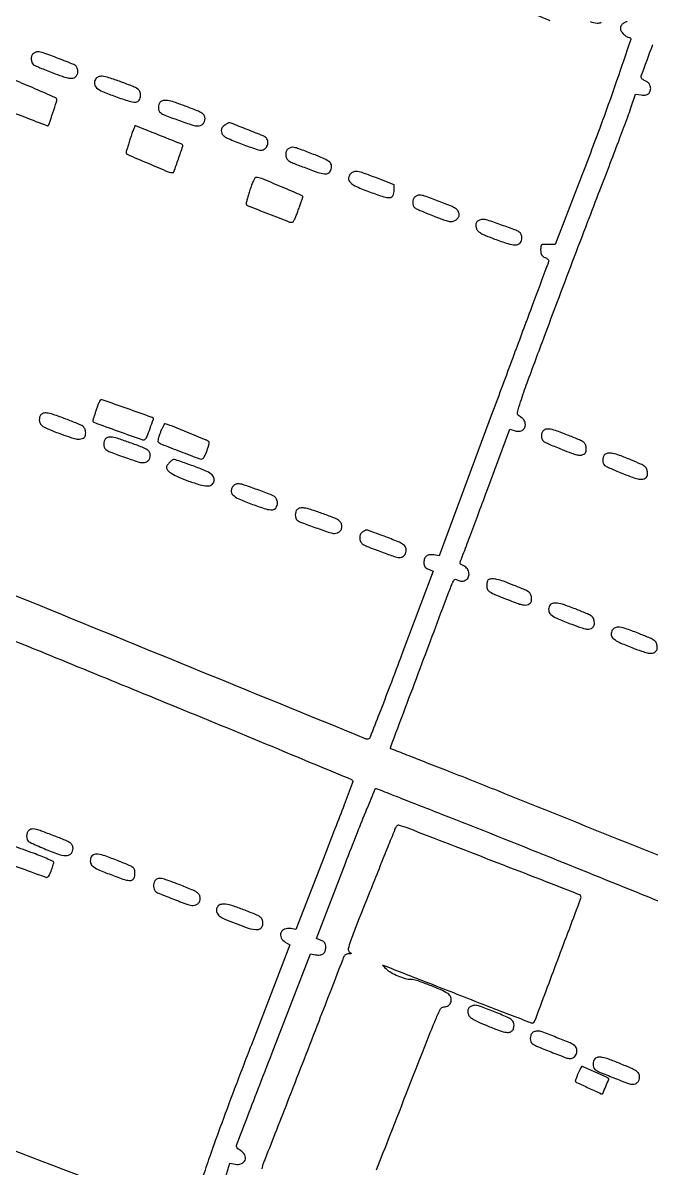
# Model space of a CAD drawing. Header units: metres. Extents: x 244 to 6504, y 133 to 4776.
# Drawn here: x 3292.6 to 3551.1, y 1717.7 to 2188.7 of the extents above; entities that cross this region are included whole.
import ezdxf

# ---------------------------------------------------------------- set-up
doc = ezdxf.new("R2010")
doc.units = ezdxf.units.M
doc.header["$MEASUREMENT"] = 0

msp = doc.modelspace()

# ---------------------------------------------------------------- linework, layer by layer
for points in [[(3073.43, 1797.58, -0.000015), (3212.47, 1744.26, -0.000001), (3356.48, 1689.04, -0.090549)], [(3360.94, 1697.34, -0.000001), (3222.9, 1750.06, -0.000075), (3098.13, 1797.73, -0.00214)], [(2390.74, 4302.36, -0.000001), (2436.6, 4383.87, -0.253439)], [(5649.78, 2908.29, -0.000001), (5592.12, 2927.27, -0.000136)], [(1770.95, 4232.21, -0.000001), (1756.31, 4203.53, -0.092463)], [(2358.85, 2292.47, -0.000002), (2402.87, 2275.77, -0.000001), (2455, 2255.99, -0.000469)], [(2661.8, 3304.26, -0.000001), (2697.55, 3290.75, -0.000089)], [(2166.88, 2385.74, -0.000003), (2059.01, 2428.09, -0.099946)], [(2836.31, 1902.63, -0.000001), (2798.12, 1918.05, -0.081722)], [(2910.82, 2101.23, -0.000002), (2871.64, 2116.15, -0.08954)], [(4072.04, 2648.41, -0.000003), (4098.22, 2621.39, -0.000215)], [(3742.17, 2759.42, 0.000002), (3749.92, 2779.53, 0.000119)], [(3810.74, 2887.17, 0.000009), (3776.68, 2810.24, 0.000019)], [(2835.59, 1257.96, 0.000001), (2811.6, 1266.94)], [(2724.87, 2153.38, -0.00001), (2851.52, 2105.29, -0.308463)], [(3020.53, 2505.4, -0.000009), (3041.92, 2560.53, -0.000258)], [(3541.21, 2189.2, 0.092224), (3539.74, 2188.6, 0.109015), (3538.76, 2187.61, 0.142557), (3538.4, 2186.39, 0.150526), (3538.72, 2185.37, 0.048067), (3539.75, 2184.13, 0.048091), (3541, 2183.11, 0.148284), (3542.03, 2182.79, -0.513483), (3542.68, 2181.88, -0.001375), (3536.87, 2164.87, -0.005753), (3529.91, 2145.42, -0.0036), (3521.34, 2122.82), (3511.57, 2097.61), (3508.59, 2097.64, 0.011829), (3506.65, 2097.62, 0.155101), (3505.99, 2097.38, 0.208511), (3505.68, 2096.82, 0.02388), (3505.61, 2095.36, 0.034265), (3505.69, 2094.14, 0.095781), (3505.97, 2093.34, 0.105145), (3506.51, 2092.73, 0.046496), (3507.43, 2092.18, -0.026018), (3508.5, 2091.6, -0.179247), (3508.86, 2091.13, -0.156415), (3508.86, 2090.51, -0.018566), (3508.39, 2089.19, 0.006957), (3507.74, 2087.52, 0.000034), (3501.37, 2070.43, 0.000156), (3494.13, 2050.98, 0.000099), (3485.7, 2028.3), (3463.88, 1969.52), (3461.72, 1969.91, 0.06979), (3459.94, 1969.98, 0.138872), (3458.64, 1969.47, 0.147952), (3457.86, 1968.38, 0.083207), (3457.58, 1966.76, 0.051098), (3457.68, 1965.79, 0.102901), (3457.99, 1965.08, 0.096582), (3458.57, 1964.53, 0.041263), (3459.51, 1964.03), (3461.44, 1963.2), (3448.54, 1929.08, -0.000737), (3443.55, 1915.97, -0.001196), (3439.28, 1904.84, -0.000144), (3435.44, 1894.93, -0.101093), (3435.13, 1894.45, -0.305412), (3433.83, 1894.18, -0.000012), (3289.85, 1953, -0.000025), (3146.63, 2011.53, -0.11823)], [(2592.86, 1267.89, -0.000002), (2552.45, 1283.32, -0.105537)], [(2874.35, 2096.45, 0.000005), (2911.92, 2082.18, 0.000032)], [(3516.32, 2200.84, -0.000009), (3520.1, 2210.15, -0.000058)], [(3460.6, 2209.43, 0.000101), (3485.21, 2199.49, 0.000249), (3509.34, 2189.77, 0.095918)], [(3734.93, 1774.32, -0.000007), (3697.02, 1788.85, -0.036058)], [(3525.94, 2189.26, 0.059652), (3528.8, 2188.66, 0.141266), (3530.49, 2188.99, 0.199818)], [(3665.12, 1801.58, 0.000075), (3576.28, 1837.36, 0.000083), (3488.11, 1872.83, 0.002648), (3466.53, 1881.38, -0.000303), (3457.88, 1884.76, -0.000499), (3450.57, 1887.62, -0.00003), (3443.99, 1890.22, -0.084483), (3443.83, 1890.31, -0.31415), (3443.76, 1890.56, -0.00001), (3456.01, 1923.2, -0.000175), (3467.46, 1953.68, -0.012129), (3469.51, 1958.75, -0.033449), (3469.92, 1959.55, -0.170765), (3470.3, 1959.86, -0.17651), (3470.78, 1959.87, -0.036231), (3471.58, 1959.51, 0.04832), (3472.33, 1959.2, 0.073036), (3473.03, 1959.09, 0.069399), (3473.76, 1959.19, 0.039274), (3474.6, 1959.49, 0.169659), (3475.8, 1960.64, 0.14486), (3476.12, 1962.38, 0.129729), (3475.45, 1964.15, 0.127014), (3473.98, 1965.38, -0.025745), (3472.91, 1965.96, -0.181019), (3472.55, 1966.42, -0.157261), (3472.55, 1967.04, -0.018197), (3473.04, 1968.37, 0.007709), (3473.65, 1969.92, 0.000176), (3476.45, 1977.38, 0.000394), (3479.72, 1986.12, 0.000267), (3483.43, 1996.08), (3492.94, 2021.67), (3494.76, 2021.03, 0.087011), (3496.46, 2020.76, 0.120602), (3497.94, 2021.14, 0.138601), (3498.95, 2022.11, 0.13279), (3499.32, 2023.48, 0.062182), (3499.18, 2024.54, 0.096561), (3498.79, 2025.37, 0.066064), (3498, 2026.2, 0.016635), (3496.5, 2027.31, -0.315235), (3496.06, 2028.52, -0.014871), (3497.35, 2032.9, -0.009146), (3500.06, 2040.66, -0.000826), (3507.2, 2059.91, -0.000911), (3512.53, 2074.13, -0.000582), (3518.78, 2090.64, -0.000585), (3524.94, 2106.8, -0.001093), (3529.97, 2119.86, 0.001032), (3534.28, 2131.06, 0.001308), (3538.22, 2141.43, 0.001026), (3541.48, 2150.13, 0.010732), (3542.73, 2153.74), (3544.58, 2159.45), (3546.99, 2159.13, 0.02871), (3548.12, 2159.04, 0.05799), (3549.02, 2159.13, 0.074528), (3549.71, 2159.39, 0.092092), (3550.24, 2159.84, 0.122341), (3550.82, 2161.05, 0.107452), (3550.81, 2162.46, 0.106142), (3550.21, 2163.75, 0.116656), (3549.15, 2164.63, -0.009066), (3548.55, 2164.94, -0.010166), (3547.98, 2165.26, -0.00953), (3547.51, 2165.56, -0.052412), (3547.28, 2165.75, -0.29208), (3547.02, 2166.94, -0.001275), (3551.79, 2179.86, -0.004063)], [(2535.59, 1289.9, -0.000004), (2496.83, 1304.97, -0.000295)], [(3121.11, 1058.8, -0.000012), (2978.85, 1116.92, -0.000024), (2837.26, 1174.78, -0.126636)], [(3373.2, 1704.68), (3377.76, 1719.74), (3379.92, 1719.34, 0.133657), (3382.46, 1719.55, 0.216975), (3383.98, 1721.05, 0.222123), (3383.83, 1723.14, 0.137682), (3382.07, 1724.92, -0.033348), (3381.24, 1725.46, -0.06705), (3380.69, 1726.01, -0.094723), (3380.42, 1726.55, -0.157896), (3380.44, 1727.04, -0.004272), (3380.74, 1727.83, -0.00001), (3385.11, 1739.18, -0.000067), (3390.04, 1751.96, -0.000042), (3395.82, 1766.96), (3410.84, 1805.88), (3413.02, 1805.47, 0.069198), (3414.82, 1805.38, 0.141068), (3416.12, 1805.89, 0.149687), (3416.91, 1806.99, 0.081425), (3417.18, 1808.63, 0.048872), (3417.08, 1809.63, 0.104698), (3416.78, 1810.34, 0.099335), (3416.2, 1810.89, 0.041054), (3415.24, 1811.39), (3413.31, 1812.2), (3425.28, 1843.18, -0.001928), (3430.18, 1855.7, -0.003939), (3434.14, 1865.48, -0.000706), (3437.55, 1873.69, -0.411046), (3437.98, 1873.87, 0.002582), (3438.56, 1873.64, 0.000007), (3446.18, 1870.65, 0.000044), (3454.79, 1867.27, 0.000028), (3464.87, 1863.32, -0.002307), (3509.87, 1845.44, -0.000461), (3590.01, 1813.07, -0.000033), (3680.68, 1776.36, -0.060123)], [(3224.12, 1961.05, -0.000407), (3283.53, 1936.87, -0.000286), (3355.89, 1907.3, -0.001336), (3397.54, 1890.12, -0.000156), (3427.83, 1877.52, -0.348996), (3428.28, 1876.72, -0.048929), (3428.07, 1875.93, -0.000189), (3424.75, 1867.2, -0.000972), (3420.97, 1857.3, -0.000611), (3416.51, 1845.75), (3404.92, 1815.81), (3402.76, 1816.22, 0.132798), (3400.24, 1816.02, 0.215415), (3398.72, 1814.55, 0.219263), (3398.83, 1812.47, 0.135902), (3400.54, 1810.65), (3402.46, 1809.49), (3386.56, 1768.43, 0.001795), (3379.53, 1750.06, 0.00282), (3373.63, 1734.22, 0.003178), (3368.99, 1721.3, 0.009906), (3366.1, 1712.52, -0.001067)], [(3438.09, 1717.04, -0.001222), (3443.66, 1731.35, -0.00016), (3458.89, 1770.18, -0.005899), (3462.48, 1779, -0.019744), (3464.43, 1783.19, -0.280537), (3465.79, 1784.01, 0.155149), (3467.66, 1784.61, 0.17171), (3468.75, 1786.15, 0.169623), (3468.63, 1788.06, 0.15168), (3467.36, 1789.58, 0.041436), (3464.44, 1791.12, 0.010768), (3459.52, 1793.11, 0.008441), (3454.55, 1794.91, 0.082434), (3452.35, 1795.27, -0.068644), (3449.95, 1795.6, -0.030298), (3446.93, 1796.65, -0.030313), (3444.05, 1798.07, -0.067322), (3442.11, 1799.54, -0.005029), (3441.48, 1800.19, -0.009103), (3440.97, 1800.74, -0.004695), (3440.58, 1801.18, -0.641281), (3440.6, 1801.23, -0.093256), (3440.75, 1801.21, -0.000011), (3449.65, 1797.73, -0.000314), (3459.5, 1793.88, -0.00019), (3471.16, 1789.31, 0.000747), (3482.86, 1784.74, 0.001208), (3492.83, 1780.89, 0.000161), (3501.71, 1777.49, 0.091641), (3502.26, 1777.39, 0.31229), (3503.11, 1777.98, 0.000253), (3512.65, 1803.37, 0.000263), (3522.17, 1828.76, 0.287711), (3521.94, 1829.84, 0.110048), (3521.25, 1830.31, 0.000027), (3485.54, 1844.15, 0.000122), (3451.1, 1857.48, 0.02283), (3447.49, 1858.69, 0.109989), (3446.94, 1858.72, 0.129844), (3446.46, 1858.51, 0.094571), (3446.04, 1858.01, 0.038391), (3445.66, 1857.22, -0.004467), (3445.14, 1855.89, -0.000083), (3442.35, 1848.92, -0.000203), (3439.09, 1840.79, -0.000136), (3435.34, 1831.49, 0.001089), (3429.52, 1816.95, 0.01222), (3427.36, 1811.1, 0.025264), (3426.44, 1807.88, 0.300601), (3426.87, 1806.72, -0.008817), (3427.57, 1806.19, -0.323006), (3427.62, 1806, -0.307149), (3427.47, 1805.89, -0.008308), (3426.56, 1805.87, 0.079141), (3425.92, 1805.77, 0.077761), (3425.33, 1805.47, 0.075041), (3424.85, 1805, 0.066445), (3424.5, 1804.38, 0.002232), (3424.04, 1803.21, 0.000011), (3419.48, 1791.46, 0.000051), (3414.28, 1778.08, 0.000032), (3408.23, 1762.48, -0.000354), (3402.14, 1746.84, -0.000544), (3396.85, 1733.3, -0.000173), (3392.25, 1721.58, -0.015974), (3391.52, 1719.89, 0.096254), (3390.91, 1717.46, 0.217462)], [(3289.43, 1841.96, 0.002822), (3292.64, 1840.77, -0.000362), (3295.89, 1839.6, -0.000503), (3298.8, 1838.54, -0.000308), (3301.25, 1837.64, -0.006394), (3301.98, 1837.36, 0.168413), (3302.54, 1837.34, 0.140864), (3303.04, 1837.66, 0.071299), (3303.54, 1838.43, 0.017842), (3304.13, 1839.81, 0.007827), (3304.55, 1840.96, 0.009591), (3304.9, 1842.05, 0.00826), (3305.17, 1842.98, 0.065619), (3305.23, 1843.42, 0.288139), (3304.98, 1843.8, 0.005554), (3302.78, 1844.83, 0.011579), (3300.08, 1845.98, 0.007274), (3296.88, 1847.21, 0.0022), (3288.67, 1850.17, 0.072569)]]:
    msp.add_lwpolyline(points, format="xyb")
for points in [[(3296.75, 2176.04, 0.12209), (3296.16, 2175.07, 0.080378), (3295.98, 2173.77, 0.08155), (3296.22, 2172.51, 0.13359), (3296.84, 2171.62, 0.06846), (3297.49, 2171.22, 0.00423), (3299.58, 2170.3, 0.006211), (3302.1, 2169.27, 0.00456), (3304.92, 2168.18, 0.005861), (3308.75, 2166.79, 0.027395), (3311.01, 2166.14, 0.049595), (3312.52, 2165.95, 0.114401), (3313.64, 2166.17, 0.126825), (3314.57, 2166.93, 0.106131), (3315.1, 2168.08, 0.099271), (3315.12, 2169.43, 0.096784), (3314.63, 2170.69, 0.156955), (3313.56, 2171.57, 0.003321), (3307.13, 2174.11, 0.005028), (3300.86, 2176.46, 0.087386), (3298.72, 2176.83, 0.056744), (3298.21, 2176.77, 0.038853), (3297.66, 2176.6, 0.03911), (3297.14, 2176.34, 0.061821)], [(3322.4, 2165.49, 0.152554), (3322.05, 2163.61, 0.190058), (3322.87, 2162.06, 0.076923), (3325.35, 2160.53, 0.012238), (3330.67, 2158.45, 0.011438), (3336.3, 2156.54, 0.086858), (3339.06, 2156.18, 0.246218), (3340.45, 2156.98, 0.141472), (3341, 2158.89, 0.098029), (3340.69, 2160.45, 0.145158), (3339.81, 2161.53, 0.056596), (3337.88, 2162.57, 0.005378), (3332.87, 2164.49, 0.010002), (3327.95, 2166.2, 0.055237), (3325.22, 2166.77, 0.124654), (3323.53, 2166.51, 0.171215)], [(3284.93, 2159.96, 0.005889), (3284.25, 2157.79, 0.009347), (3283.73, 2155.91, 0.003835), (3283.33, 2154.32, 0.263759), (3283.4, 2154.06, 0.102197), (3284.15, 2153.57, 0.00043), (3293.27, 2150.04, 0.000184), (3302.61, 2146.44, 0.315072), (3302.93, 2146.51, 0.096648), (3303.34, 2147.23, 0.001472), (3304.89, 2151.76, 0.001723), (3306.4, 2156.26, 0.080093), (3306.55, 2157.21, 0.297891), (3306.11, 2157.88, 0.001198), (3297.47, 2161.65, 0.002625), (3289.18, 2165.17, 0.099684), (3287.21, 2165.57, 0.300178), (3286.98, 2165.42, 0.004816), (3286.35, 2163.92, 0.010816), (3285.66, 2162.11, 0.00674)], [(3349.08, 2156.16, 0.121647), (3348.5, 2155.21, 0.07736), (3348.31, 2153.92, 0.079382), (3348.52, 2152.67, 0.144877), (3349.11, 2151.83, 0.077166), (3350.9, 2150.81, 0.004809), (3356.64, 2148.69, 0.004645), (3362.44, 2146.68, 0.08141), (3364.4, 2146.36, 0.082192), (3365.67, 2146.57, 0.112135), (3366.66, 2147.18, 0.113636), (3367.28, 2148.15, 0.086084), (3367.49, 2149.39, 0.128692), (3367.16, 2150.67, 0.125375), (3366.25, 2151.63, 0.046228), (3364.25, 2152.63, 0.004718), (3359.3, 2154.53, 0.008593), (3354.74, 2156.14, 0.040813), (3352.06, 2156.79, 0.079921), (3350.31, 2156.79, 0.157574)], [(3336.75, 2141.22, 0.004169), (3336.09, 2139.2, 0.005733), (3335.54, 2137.37, 0.003771), (3335.1, 2135.83, 0.066796), (3335.03, 2135.32, 0.299438), (3335.45, 2134.69, 0.00105), (3344.07, 2131, 0.002344), (3352.33, 2127.52, 0.098684), (3354.2, 2127.15, 0.316496), (3354.71, 2127.51, 0.002203), (3356.56, 2132.74, 0.002223), (3358.37, 2138, 0.309408), (3358.2, 2138.6, 0.079559), (3357.62, 2138.95, 0.000192), (3348.48, 2142.6, 0.000163), (3339.3, 2146.25, 0.094922), (3338.73, 2146.36, 0.307439), (3338.59, 2146.26, 0.002247), (3338.03, 2144.85, 0.007315), (3337.42, 2143.19, 0.0045)], [(3375.59, 2146.65, 0.087292), (3374.58, 2145.65, 0.136001), (3374.18, 2144.5, 0.139038), (3374.42, 2143.33, 0.093037), (3375.28, 2142.24, 0.083216), (3377.08, 2141.13, 0.005539), (3382.77, 2138.89, 0.005439), (3388.51, 2136.78, 0.085685), (3390.56, 2136.42, 0.171388), (3392.12, 2136.97, 0.137399), (3393.16, 2138.43, 0.137309), (3393.29, 2140.22, 0.171119), (3392.44, 2141.64, 0.077487), (3391.4, 2142.26, 0.00118), (3384.86, 2144.88, 0.000997), (3378.24, 2147.49, 0.093946), (3377.24, 2147.69, 0.136727), (3377.12, 2147.65, 0.003958), (3376.68, 2147.38, 0.007709), (3376.17, 2147.05, 0.005202)], [(3401.68, 2136.89, 0.078076), (3401.18, 2136.39, 0.075303), (3400.85, 2135.75, 0.066535), (3400.7, 2134.98, 0.043722), (3400.72, 2134.07, 0.108569), (3401.13, 2132.88, 0.115868), (3402, 2132, 0.044888), (3403.79, 2131.08, 0.004558), (3408.23, 2129.33, 0.007356), (3413.9, 2127.25, 0.058584), (3416.62, 2126.65, 0.157743), (3418.21, 2126.99, 0.156174), (3419.31, 2128.2, 0.138907), (3419.58, 2129.98, 0.186437), (3418.81, 2131.41, 0.074736), (3416.56, 2132.82, 0.010526), (3411.48, 2134.91, 0.002658), (3406.07, 2136.96, 0.039622), (3404.12, 2137.52, 0.118131), (3402.89, 2137.48, 0.090355)], [(3385.99, 2120.04, 0.002808), (3385.38, 2118.04, 0.004073), (3384.86, 2116.26, 0.00211), (3384.44, 2114.75, 0.067084), (3384.39, 2114.37, 0.306869), (3384.86, 2113.67, 0.001379), (3393.62, 2110.2, 0.001875), (3402.27, 2106.84, 0.185381), (3403.56, 2106.84, 0.178936), (3403.92, 2107.16, 0.0124), (3404.54, 2108.37, 0.016396), (3405.21, 2109.91, 0.011534), (3405.87, 2111.67, -0.000054), (3406.5, 2113.47, -0.000072), (3407.07, 2115.1, -0.000051), (3407.55, 2116.47, -0.000718), (3407.72, 2116.96, 0.393598), (3407.41, 2117.67, 0.001635), (3398.9, 2121.33, 0.00382), (3390.81, 2124.7, 0.097176), (3388.47, 2125.16, 0.263957), (3388.04, 2124.91, 0.02189), (3387.39, 2123.72, 0.023583), (3386.69, 2122.09, 0.013189)], [(3427.49, 2126.77, 0.169528), (3426.59, 2124.91, 0.234205), (3427.21, 2123.19, 0.087197), (3429.86, 2121.42, 0.015362), (3435.43, 2119.16, 0.010248), (3441.1, 2117.19, 0.098283), (3443.62, 2116.89, 0.274698), (3444.87, 2117.77, 0.105509), (3445.33, 2119.93), (3445.33, 2122.17), (3438.04, 2124.97, 0.004998), (3432.69, 2126.95, 0.044185), (3430.26, 2127.6, 0.113088), (3428.75, 2127.51, 0.126802)], [(3453.74, 2117.08, 0.121774), (3453.16, 2116.12, 0.077803), (3452.98, 2114.83, 0.079338), (3453.19, 2113.57, 0.138751), (3453.79, 2112.71, 0.067346), (3454.4, 2112.32, 0.003803), (3456.47, 2111.4, 0.00578), (3458.97, 2110.36, 0.004202), (3461.76, 2109.25, 0.003887), (3466.23, 2107.57, 0.040715), (3468.11, 2107.04, 0.103167), (3469.34, 2107.06, 0.09002), (3470.53, 2107.56, 0.083854), (3471.63, 2108.58, 0.138821), (3472.09, 2109.75, 0.145322), (3471.87, 2110.94, 0.095288), (3471, 2112.06, 0.083216), (3469.19, 2113.17, 0.005539), (3463.5, 2115.41, 0.005439), (3457.76, 2117.52, 0.085685), (3455.71, 2117.88, 0.057012), (3455.21, 2117.82, 0.038875), (3454.65, 2117.64, 0.039103), (3454.13, 2117.39, 0.061538)], [(3479.41, 2106.91, 0.070672), (3479.06, 2106.33, 0.080451), (3478.9, 2105.71, 0.069557), (3478.94, 2105, 0.038257), (3479.16, 2104.15, 0.11436), (3479.81, 2103.15, 0.06353), (3480.97, 2102.27, 0.033692), (3482.98, 2101.29, 0.006844), (3486.67, 2099.85, 0.014024), (3492.14, 2097.98, 0.072555), (3495.29, 2097.48, 0.181985), (3497.03, 2098.11, 0.19382), (3497.86, 2099.72, 0.041093), (3497.87, 2100.55, 0.043386), (3497.75, 2101.35, 0.047527), (3497.52, 2102.02, 0.122678), (3497.2, 2102.42, 0.072427), (3495.33, 2103.46, 0.00481), (3489.55, 2105.59, 0.004451), (3483.7, 2107.62, 0.08165), (3481.77, 2107.94, 0.059536), (3481.13, 2107.86, 0.043864), (3480.46, 2107.64, 0.0446), (3479.85, 2107.3, 0.071769)], [(3322.82, 2029.94, -0.001067), (3322.34, 2028.43, -0.001364), (3321.89, 2027.04, -0.001053), (3321.51, 2025.87, -0.011563), (3321.34, 2025.41, 0.417285), (3321.76, 2024.49, 0.002316), (3331.73, 2020.84, 0.002535), (3341.71, 2017.31, 0.287788), (3343.01, 2017.61, 0.104446), (3343.6, 2018.51, 0.004666), (3344.92, 2022.02, 0.002282), (3346.25, 2025.72, 0.315601), (3346.13, 2026.15, 0.086865), (3345.37, 2026.59, 0.000312), (3335.51, 2030.1, 0.000318), (3325.65, 2033.6, 0.085253), (3324.76, 2033.75, 0.257362), (3324.41, 2033.55, 0.022611), (3323.88, 2032.63, 0.025173), (3323.33, 2031.4, 0.016739)], [(3300.06, 2027.65, 0.12307), (3299.45, 2026.63, 0.093868), (3299.31, 2025.34, 0.091188), (3299.65, 2024.04, 0.107307), (3300.42, 2023.04, 0.066237), (3301.22, 2022.53, 0.006752), (3303.26, 2021.61, 0.008343), (3305.74, 2020.59, 0.006562), (3308.46, 2019.56, 0.005904), (3312.21, 2018.24, 0.030081), (3314.35, 2017.66, 0.056767), (3315.79, 2017.52, 0.101921), (3316.94, 2017.79, 0.051923), (3317.75, 2018.26, 0.120286), (3318.2, 2018.8, 0.104955), (3318.38, 2019.53, 0.033967), (3318.35, 2020.65, 0.092235), (3317.97, 2021.96, 0.131968), (3317.17, 2022.86, 0.049543), (3315.46, 2023.75, 0.004193), (3310.86, 2025.57, 0.006368), (3305.75, 2027.45, 0.037437), (3302.99, 2028.2, 0.081225), (3301.26, 2028.25, 0.1645)], [(3349.11, 2020.33, 0.013874), (3348.62, 2018.97, 0.020683), (3348.28, 2017.75, 0.016547), (3348.08, 2016.76, 0.240003), (3348.19, 2016.42, 0.104518), (3349.6, 2015.49, 0.002264), (3357.34, 2012.47, 0.001439), (3365.33, 2009.43, 0.18477), (3366.37, 2009.43, 0.196212), (3367.21, 2010.22, 0.018077), (3368.32, 2012.92, 0.015797), (3369.25, 2015.69, 0.298094), (3369, 2016.53, 0.078709), (3367.94, 2017.18, 0.000848), (3360.05, 2020.39, 0.00071), (3352.07, 2023.61, 0.095884), (3351.05, 2023.81, 0.253613), (3350.75, 2023.65, 0.017005), (3350.23, 2022.79, 0.021172), (3349.66, 2021.67, 0.014025)], [(3506.74, 2021.03, 0.121707), (3506.16, 2020.07, 0.077289), (3505.97, 2018.78, 0.078919), (3506.18, 2017.52, 0.140234), (3506.77, 2016.66, 0.064628), (3507.38, 2016.28, 0.003729), (3509.39, 2015.37, 0.005625), (3511.81, 2014.33, 0.004102), (3514.52, 2013.22, 0.005881), (3518.28, 2011.78, 0.029845), (3520.43, 2011.12, 0.05649), (3521.88, 2010.94, 0.1099), (3523.01, 2011.18, 0.055141), (3523.78, 2011.65, 0.120429), (3524.22, 2012.18, 0.102271), (3524.4, 2012.92, 0.033017), (3524.37, 2014.04, 0.088119), (3524, 2015.37, 0.130277), (3523.22, 2016.28, 0.050934), (3521.57, 2017.19, 0.004541), (3517.2, 2019, 0.007474), (3512.39, 2020.85, 0.040389), (3509.69, 2021.61, 0.084599), (3507.97, 2021.65, 0.161273)], [(3326.56, 2017.72, 0.12204), (3325.97, 2016.75, 0.079983), (3325.79, 2015.46, 0.081218), (3326.02, 2014.19, 0.134375), (3326.64, 2013.31, 0.083357), (3328.39, 2012.29, 0.005036), (3334.1, 2010.21, 0.00517), (3339.84, 2008.24, 0.079979), (3341.89, 2007.91, 0.083095), (3343.15, 2008.12, 0.111936), (3344.14, 2008.73, 0.113034), (3344.76, 2009.7, 0.085978), (3344.97, 2010.95, 0.130381), (3344.63, 2012.22, 0.125979), (3343.71, 2013.18, 0.045799), (3341.68, 2014.18, 0.004579), (3336.62, 2016.07, 0.007024), (3331.93, 2017.71, 0.039926), (3329.36, 2018.34, 0.084932), (3327.73, 2018.33, 0.15326)], [(3531.91, 2011.09, 0.121707), (3531.33, 2010.14, 0.077289), (3531.14, 2008.85, 0.078919), (3531.35, 2007.59, 0.140234), (3531.94, 2006.73, 0.064628), (3532.55, 2006.35, 0.003729), (3534.56, 2005.43, 0.005625), (3536.98, 2004.39, 0.004102), (3539.69, 2003.29, 0.005881), (3543.45, 2001.84, 0.029845), (3545.6, 2001.19, 0.05649), (3547.05, 2001.01, 0.1099), (3548.18, 2001.25, 0.055111), (3548.96, 2001.71, 0.120302), (3549.39, 2002.25, 0.102332), (3549.57, 2002.98, 0.033164), (3549.54, 2004.1, 0.086077), (3549.18, 2005.42, 0.127548), (3548.41, 2006.34, 0.051946), (3546.82, 2007.25, 0.004969), (3542.71, 2009.02, 0.010464), (3538.12, 2010.82, 0.041102), (3535.19, 2011.64, 0.074144), (3533.23, 2011.72, 0.171458)], [(3352.92, 2007.91, 0.020425), (3352.41, 2007.36, 0.024559), (3351.98, 2006.8, 0.024368), (3351.68, 2006.31, 0.127697), (3351.6, 2006, 0.20159), (3352.12, 2004.74, 0.055019), (3353.85, 2003.39, 0.037858), (3356.66, 2001.93, 0.014645), (3360.75, 2000.32, 0.014173), (3365.49, 1998.76, 0.063144), (3368.37, 1998.29, 0.136406), (3370.12, 1998.71, 0.19169), (3371.13, 1999.94, 0.159654), (3371.11, 2001.66, 0.147938), (3370.08, 2003.11, 0.065351), (3367.61, 2004.55, 0.011802), (3362.65, 2006.49, 0.001682), (3359.72, 2007.54, 0.002607), (3357.19, 2008.43, 0.000789), (3354.98, 2009.19, 0.082389), (3354.67, 2009.24, 0.145924), (3354.43, 2009.17, 0.017228), (3353.98, 2008.85, 0.019439), (3353.46, 2008.42, 0.014786)], [(3379.13, 1998.26, 0.167547), (3378.23, 1996.42, 0.236458), (3378.84, 1994.72, 0.08696), (3381.46, 1992.97, 0.014854), (3387.04, 1990.7, 0.0136), (3392.46, 1988.84, 0.090884), (3395.28, 1988.5, 0.240436), (3396.73, 1989.35, 0.142721), (3397.3, 1991.31, 0.111218), (3396.96, 1992.82, 0.141654), (3396.03, 1993.88, 0.050138), (3393.93, 1994.93, 0.004295), (3388.3, 1997.02, 0.004837), (3383.59, 1998.67, 0.04846), (3381.57, 1999.15, 0.12504), (3380.28, 1999, 0.105918)], [(3405.38, 1988.57, 0.121588), (3404.81, 1987.62, 0.077431), (3404.62, 1986.33, 0.079844), (3404.83, 1985.08, 0.149603), (3405.42, 1984.26, 0.072257), (3407.24, 1983.25, 0.004515), (3413.03, 1981.12, 0.004152), (3418.89, 1979.08, 0.081986), (3420.76, 1978.77, 0.085403), (3422, 1978.98, 0.111397), (3422.97, 1979.59, 0.111513), (3423.59, 1980.56, 0.085718), (3423.8, 1981.8, 0.130749), (3423.45, 1983.13, 0.122019), (3422.47, 1984.15, 0.048605), (3420.39, 1985.2, 0.005874), (3415.59, 1987, 0.008429), (3411.02, 1988.57, 0.04037), (3408.35, 1989.21, 0.079193), (3406.6, 1989.2, 0.156636)], [(3432.15, 1979.23, 0.078076), (3431.65, 1978.73, 0.075303), (3431.32, 1978.1, 0.066535), (3431.17, 1977.32, 0.043722), (3431.2, 1976.42, 0.108569), (3431.61, 1975.22, 0.115868), (3432.47, 1974.34, 0.044888), (3434.26, 1973.42, 0.004558), (3438.71, 1971.67, 0.005456), (3441.59, 1970.6, 0.007221), (3444.25, 1969.69, 0.005352), (3446.49, 1968.99, 0.068618), (3447.35, 1968.86, 0.165466), (3449.15, 1969.43, 0.171029), (3450.19, 1970.97, 0.163455), (3450.07, 1972.89, 0.152079), (3448.81, 1974.4, 0.050654), (3447, 1975.33, 0.002893), (3441.15, 1977.59, 0.001887), (3435.07, 1979.86, 0.088818), (3433.78, 1980.09, 0.102478), (3433.54, 1980.04, 0.019092), (3433.12, 1979.84, 0.019737), (3432.63, 1979.56, 0.016899)], [(3484.25, 1959.78, 0.167776), (3483.93, 1959.5, 0.050577), (3483.66, 1958.91, 0.044385), (3483.48, 1958.13, 0.035715), (3483.42, 1957.28, 0.107478), (3483.75, 1955.75, 0.147562), (3484.68, 1954.7, 0.043779), (3486.82, 1953.62, 0.002556), (3493.65, 1950.92, 0.008394), (3496.47, 1949.87, 0.036111), (3498.2, 1949.4, 0.062838), (3499.43, 1949.32, 0.092723), (3500.49, 1949.58, 0.055279), (3501.26, 1950.04, 0.120403), (3501.7, 1950.58, 0.102168), (3501.88, 1951.31, 0.033009), (3501.84, 1952.44, 0.087998), (3501.47, 1953.77, 0.130795), (3500.69, 1954.68, 0.051063), (3499.05, 1955.58, 0.004532), (3494.68, 1957.37, 0.007183), (3490.29, 1959.06, 0.03147), (3487.63, 1959.85, 0.055414), (3485.77, 1960.07, 0.097466)], [(3509.28, 1949, 0.151691), (3508.91, 1947.09, 0.185064), (3509.74, 1945.48, 0.078406), (3512.21, 1943.89, 0.013466), (3517.38, 1941.77, 0.005041), (3521.57, 1940.24, 0.028072), (3523.86, 1939.57, 0.055615), (3525.35, 1939.39, 0.125133), (3526.44, 1939.66, 0.063005), (3527.12, 1940.15, 0.106118), (3527.53, 1940.72, 0.089917), (3527.7, 1941.47, 0.035688), (3527.67, 1942.54, 0.091357), (3527.3, 1943.84, 0.128357), (3526.52, 1944.75, 0.050161), (3524.86, 1945.65, 0.004594), (3520.52, 1947.43, 0.010402), (3515.37, 1949.36, 0.050053), (3512.34, 1950.1, 0.108006), (3510.45, 1949.96, 0.199515)], [(3535.04, 1938.94, 0.153393), (3534.69, 1937.08, 0.184545), (3535.51, 1935.52, 0.076699), (3537.94, 1933.97, 0.012782), (3543.07, 1931.85, 0.005344), (3547.16, 1930.33, 0.028014), (3549.45, 1929.65, 0.05364), (3550.97, 1929.46, 0.111926), (3552.14, 1929.7, 0.054038), (3552.92, 1930.16, 0.120147), (3553.36, 1930.7, 0.103249), (3553.55, 1931.43, 0.033612), (3553.51, 1932.55, 0.089339), (3553.14, 1933.86, 0.129854), (3552.36, 1934.77, 0.05071), (3550.71, 1935.67, 0.004557), (3546.35, 1937.46, 0.009932), (3541.08, 1939.45, 0.052675), (3538.08, 1940.16, 0.118672), (3536.24, 1939.97, 0.186299)], [(3295.82, 1857.09, 0.145449), (3294.95, 1856.56, 0.095267), (3294.33, 1855.55, 0.084554), (3294.09, 1854.27, 0.081991), (3294.28, 1852.96, 0.211672), (3295.37, 1851.73, 0.007481), (3301.32, 1849.11, 0.011813), (3307.18, 1846.8, 0.088207), (3310.12, 1846.28, 0.084506), (3311.37, 1846.49, 0.111612), (3312.35, 1847.1, 0.112101), (3312.96, 1848.07, 0.085817), (3313.17, 1849.31, 0.126333), (3312.85, 1850.59, 0.12465), (3311.95, 1851.55, 0.047202), (3309.99, 1852.56, 0.005031), (3305.23, 1854.43, 0.001644), (3300.11, 1856.36, 0.020352), (3298.13, 1857, 0.056236), (3296.92, 1857.2, 0.076758)], [(3320.53, 1845.45, 0.126981), (3320.32, 1843.52, 0.180186), (3321.15, 1842.02, 0.075259), (3323.46, 1840.58, 0.010469), (3328.7, 1838.44, 0.009956), (3334.43, 1836.37, 0.097593), (3336.96, 1836.04, 0.278429), (3338.21, 1836.9, 0.105938), (3338.68, 1839.07, 0.079182), (3338.45, 1840.48, 0.15838), (3337.79, 1841.38, 0.057449), (3336.28, 1842.23, 0.003943), (3331.72, 1844.1, 0.01046), (3326.42, 1846.1, 0.054806), (3323.39, 1846.8, 0.129448), (3321.59, 1846.55, 0.207849)], [(3347.09, 1836.21, 0.115997), (3346.57, 1835.37, 0.064553), (3346.33, 1834.18, 0.063202), (3346.41, 1832.93, 0.095212), (3346.81, 1831.93, 0.155178), (3347.91, 1831, 0.003669), (3354.22, 1828.48, 0.005454), (3360.38, 1826.14, 0.087531), (3362.56, 1825.75, 0.090794), (3363.75, 1825.96, 0.110306), (3364.69, 1826.58, 0.108388), (3365.3, 1827.55, 0.085208), (3365.51, 1828.78, 0.131964), (3365.15, 1830.11, 0.119561), (3364.17, 1831.13, 0.045051), (3362.04, 1832.24, 0.00486), (3356.89, 1834.3, 0.00502), (3351.98, 1836.15, 0.039427), (3349.63, 1836.8, 0.098069), (3348.19, 1836.8, 0.147847)], [(3372.8, 1825.42, 0.148373), (3372.22, 1824.04, 0.148487), (3372.5, 1822.57, 0.112061), (3373.68, 1821.19, 0.063862), (3375.6, 1820.12, 0.00781), (3384.2, 1816.81, 0.060169), (3388.4, 1815.82, 0.207048), (3390.46, 1816.45, 0.219875), (3391.34, 1818.36, 0.093523), (3391.04, 1819.93, 0.146887), (3390.2, 1821, 0.057115), (3388.33, 1822.03, 0.0052), (3383.36, 1823.99, 0.011462), (3378.83, 1825.6, 0.046148), (3375.98, 1826.26, 0.085803), (3374.08, 1826.19, 0.169288)], [(3476.1, 1783.64, 0.069999), (3475.75, 1783.07, 0.080791), (3475.59, 1782.45, 0.070532), (3475.62, 1781.75, 0.039517), (3475.85, 1780.93, 0.118218), (3476.5, 1779.95, 0.051952), (3477.75, 1779, 0.030076), (3479.84, 1777.91, 0.007272), (3483.42, 1776.36, 0.007456), (3488.23, 1774.44, 0.04049), (3490.93, 1773.65, 0.085246), (3492.66, 1773.6, 0.163366), (3493.89, 1774.21, 0.122), (3494.47, 1775.17, 0.079666), (3494.65, 1776.47, 0.08095), (3494.42, 1777.73, 0.135008), (3493.81, 1778.61, 0.073023), (3491.85, 1779.81, 0.005834), (3486.22, 1782.12, 0.005148), (3480.49, 1784.32, 0.089543), (3478.54, 1784.67, 0.056903), (3477.87, 1784.6, 0.043475), (3477.17, 1784.37, 0.044538), (3476.54, 1784.04, 0.074859)], [(3502.1, 1773.28, 0.121634), (3501.52, 1772.33, 0.077376), (3501.33, 1771.04, 0.079483), (3501.54, 1769.79, 0.145899), (3502.13, 1768.95, 0.068875), (3503.93, 1767.9, 0.003922), (3509.91, 1765.48, 0.003221), (3516.03, 1763.12, 0.090935), (3517.69, 1762.81, 0.167179), (3519.29, 1763.36, 0.140094), (3520.35, 1764.82, 0.140778), (3520.47, 1766.6, 0.169108), (3519.61, 1768.04, 0.074215), (3517.73, 1769.18, 0.005191), (3512.01, 1771.5, 0.0046), (3506.2, 1773.73, 0.089549), (3504.31, 1774.07, 0.048658), (3503.71, 1774.02, 0.037756), (3503.08, 1773.84, 0.038832), (3502.51, 1773.58, 0.071299)], [(3527.93, 1762.68, 0.121676), (3527.36, 1761.73, 0.077326), (3527.17, 1760.44, 0.079161), (3527.38, 1759.18, 0.142648), (3527.97, 1758.33, 0.071862), (3529.78, 1757.25, 0.004296), (3535.68, 1754.86, 0.003659), (3541.7, 1752.53, 0.090661), (3543.45, 1752.21, 0.093232), (3544.61, 1752.43, 0.109275), (3545.54, 1753.06, 0.106545), (3546.14, 1754.03, 0.084951), (3546.35, 1755.25, 0.126905), (3546.01, 1756.55, 0.118897), (3545.09, 1757.56, 0.044974), (3543.08, 1758.66, 0.004775), (3538.16, 1760.76, 0.009229), (3533.66, 1762.53, 0.04281), (3530.97, 1763.28, 0.083662), (3529.19, 1763.32, 0.160638)], [(3520.93, 1756.49, 0.00889), (3520.48, 1755.32, 0.014018), (3520.13, 1754.3, 0.007966), (3519.88, 1753.45, 0.284216), (3519.94, 1753.26, 0.074386), (3520.42, 1752.95, 0.000406), (3525.4, 1750.65, 0.000288), (3530.45, 1748.33, 0.107932), (3530.85, 1748.24, 0.295969), (3531.13, 1748.43, 0.001893), (3532.41, 1751.33, 0.001816), (3533.68, 1754.25, 0.328688), (3533.61, 1754.55, 0.070462), (3532.98, 1754.95, 0.000686), (3528.07, 1757.16, 0.00047), (3523.07, 1759.39, 0.106811), (3522.57, 1759.5, 0.261196), (3522.37, 1759.38, 0.010948), (3521.93, 1758.61, 0.016482), (3521.44, 1757.64, 0.010699)]]:
    msp.add_lwpolyline(points, format="xyb", close=True)

doc.saveas('drawing.dxf')
